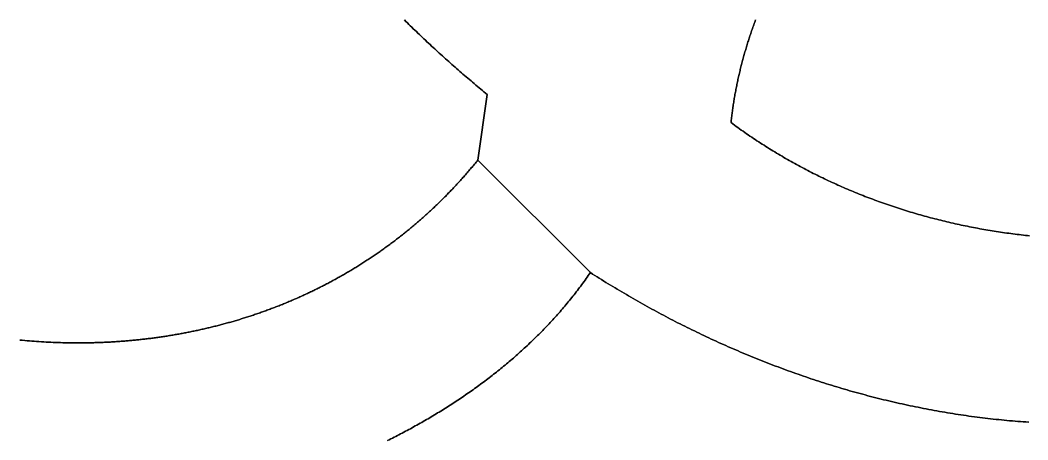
# Model space of a CAD drawing. Header units: millimetres. Extents: x 539514 to 908003, y -69769 to 203909.
# Drawn here: x 681799 to 713125, y 63454 to 76500 of the extents above; entities that cross this region are included whole.
import ezdxf

# ---------------------------------------------------------------- set-up
doc = ezdxf.new("R2010")
doc.units = ezdxf.units.MM
doc.layers.add('CLOSED_AREAS', color=7, linetype='Continuous')
doc.layers.add('REGION_HOLES', color=7, linetype='Continuous')

msp = doc.modelspace()

# ---------------------------------------------------------------- linework, layer by layer
at = {"layer": 'CLOSED_AREAS'}
for points in [[(681791.106, 66555.899), (681865.109, 66548.838), (681939.131, 66542.069), (682013.17, 66535.592), (682087.225, 66529.408), (682161.296, 66523.516), (682235.379, 66517.918), (682309.476, 66512.613), (682383.583, 66507.601), (682457.7, 66502.884), (682531.826, 66498.461), (682605.96, 66494.333), (682680.1, 66490.5), (682754.244, 66486.962), (682828.393, 66483.72), (682902.544, 66480.774), (682976.697, 66478.124), (683050.85, 66475.771), (683125.001, 66473.714), (683199.151, 66471.955), (683273.297, 66470.494), (683347.438, 66469.331), (683421.573, 66468.465), (683495.701, 66467.899), (683569.821, 66467.631), (683643.93, 66467.663), (683718.03, 66467.994), (683755.075, 66468.272), (683792.116, 66468.625), (683829.155, 66469.053), (683866.19, 66469.556), (683903.222, 66470.134), (683940.249, 66470.787), (683977.273, 66471.516), (684014.292, 66472.319), (684051.308, 66473.199), (684088.319, 66474.153), (684125.325, 66475.183), (684162.327, 66476.288), (684199.324, 66477.468), (684236.316, 66478.725), (684273.302, 66480.056), (684310.284, 66481.463), (684347.259, 66482.946), (684384.23, 66484.505), (684421.194, 66486.139), (684458.153, 66487.848), (684495.105, 66489.634), (684532.051, 66491.495), (684568.991, 66493.433), (684605.924, 66495.446), (684642.851, 66497.535), (684679.771, 66499.7), (684716.683, 66501.941), (684753.589, 66504.258), (684790.487, 66506.651), (684827.378, 66509.12), (684864.261, 66511.666), (684901.137, 66514.288), (684938.004, 66516.985), (684974.864, 66519.76), (685011.715, 66522.61), (685048.558, 66525.537), (685085.392, 66528.54), (685122.217, 66531.62), (685159.034, 66534.776), (685195.842, 66538.009), (685232.641, 66541.318), (685269.43, 66544.704), (685306.21, 66548.167), (685342.98, 66551.706), (685379.74, 66555.322), (685416.491, 66559.015), (685453.232, 66562.784), (685489.962, 66566.631), (685526.682, 66570.554), (685563.391, 66574.554), (685600.09, 66578.631), (685636.778, 66582.785), (685673.455, 66587.017), (685710.121, 66591.325), (685746.775, 66595.71), (685783.418, 66600.173), (685820.05, 66604.713), (685856.669, 66609.33), (685893.277, 66614.024), (685929.873, 66618.796), (685966.456, 66623.645), (686003.028, 66628.571), (686039.586, 66633.575), (686076.132, 66638.657), (686112.665, 66643.816), (686149.186, 66649.052), (686185.693, 66654.366), (686222.187, 66659.758), (686258.667, 66665.227), (686295.134, 66670.774), (686331.587, 66676.399), (686368.026, 66682.102), (686404.451, 66687.883), (686440.862, 66693.741), (686477.259, 66699.678), (686513.641, 66705.692), (686550.008, 66711.784), (686586.361, 66717.955), (686622.698, 66724.203), (686659.021, 66730.53), (686695.328, 66736.935), (686731.62, 66743.418), (686767.896, 66749.979), (686804.157, 66756.619), (686840.402, 66763.337), (686876.63, 66770.133), (686912.843, 66777.008), (686949.039, 66783.961), (686985.218, 66790.992), (687021.381, 66798.103), (687057.528, 66805.291), (687093.657, 66812.559), (687129.769, 66819.905), (687165.864, 66827.329), (687201.941, 66834.833), (687238.001, 66842.415), (687274.043, 66850.076), (687310.067, 66857.816), (687346.074, 66865.635), (687382.062, 66873.532), (687418.032, 66881.509), (687453.983, 66889.565), (687489.916, 66897.699), (687525.829, 66905.913), (687561.724, 66914.206), (687597.6, 66922.578), (687633.457, 66931.03), (687669.294, 66939.56), (687705.111, 66948.17), (687740.909, 66956.859), (687776.687, 66965.628), (687812.445, 66974.476), (687848.183, 66983.403), (687883.901, 66992.41), (687919.598, 67001.497), (687955.274, 67010.663), (687990.93, 67019.909), (688026.565, 67029.234), (688062.179, 67038.639), (688097.771, 67048.124), (688133.342, 67057.688), (688168.891, 67067.333), (688204.419, 67077.057), (688239.925, 67086.861), (688275.409, 67096.745), (688310.871, 67106.709), (688346.31, 67116.753), (688381.727, 67126.877), (688417.122, 67137.081), (688452.493, 67147.365), (688487.842, 67157.73), (688523.168, 67168.175), (688558.47, 67178.7), (688593.749, 67189.305), (688629.005, 67199.99), (688664.237, 67210.756), (688699.445, 67221.603), (688734.629, 67232.53), (688769.788, 67243.537), (688804.924, 67254.625), (688840.035, 67265.793), (688875.121, 67277.042), (688910.183, 67288.372), (688945.22, 67299.782), (688980.232, 67311.274), (689015.218, 67322.845), (689050.179, 67334.498), (689085.115, 67346.232), (689120.025, 67358.046), (689154.909, 67369.942), (689189.767, 67381.918), (689224.599, 67393.976), (689259.405, 67406.114), (689294.184, 67418.334), (689328.937, 67430.634), (689363.663, 67443.016), (689398.362, 67455.479), (689433.034, 67468.024), (689467.679, 67480.649), (689502.296, 67493.356), (689536.886, 67506.145), (689571.448, 67519.015), (689605.983, 67531.966), (689640.489, 67544.999), (689674.968, 67558.113), (689709.418, 67571.309), (689743.839, 67584.586), (689778.232, 67597.946), (689812.597, 67611.386), (689846.932, 67624.909), (689881.238, 67638.513), (689915.516, 67652.2), (689949.763, 67665.968), (689983.982, 67679.818), (690018.17, 67693.75), (690052.329, 67707.763), (690086.458, 67721.859), (690120.557, 67736.037), (690154.625, 67750.297), (690188.663, 67764.64), (690222.671, 67779.064), (690256.648, 67793.571), (690290.594, 67808.16), (690324.508, 67822.831), (690358.392, 67837.584), (690392.245, 67852.42), (690426.065, 67867.338), (690459.855, 67882.339), (690493.612, 67897.422), (690527.337, 67912.588), (690561.031, 67927.837), (690594.692, 67943.168), (690628.321, 67958.581), (690661.917, 67974.078), (690695.48, 67989.657), (690729.011, 68005.319), (690762.508, 68021.064), (690795.972, 68036.891), (690829.403, 68052.802), (690862.801, 68068.795), (690896.165, 68084.872), (690929.495, 68101.031), (690962.791, 68117.273), (690996.053, 68133.599), (691029.281, 68150.008), (691062.474, 68166.5), (691095.633, 68183.075), (691128.758, 68199.733), (691161.847, 68216.475), (691194.901, 68233.3), (691227.92, 68250.209), (691260.904, 68267.201), (691293.852, 68284.276), (691326.765, 68301.435), (691359.642, 68318.677), (691392.483, 68336.003), (691425.288, 68353.413), (691458.057, 68370.906), (691490.789, 68388.483), (691523.485, 68406.144), (691556.144, 68423.888), (691588.766, 68441.716), (691621.351, 68459.629), (691653.899, 68477.625), (691686.41, 68495.705), (691718.883, 68513.869), (691751.319, 68532.117), (691783.717, 68550.449), (691816.077, 68568.865), (691848.398, 68587.366), (691880.682, 68605.95), (691912.927, 68624.619), (691945.134, 68643.372), (691977.302, 68662.209), (692009.431, 68681.131), (692041.522, 68700.137), (692073.573, 68719.228), (692105.585, 68738.403), (692137.557, 68757.662), (692169.49, 68777.006), (692201.383, 68796.435), (692233.236, 68815.948), (692265.049, 68835.546), (692296.822, 68855.229), (692328.554, 68874.996), (692360.246, 68894.848), (692391.897, 68914.785), (692423.507, 68934.807), (692455.077, 68954.914), (692486.605, 68975.105), (692518.092, 68995.382), (692549.538, 69015.744), (692580.942, 69036.191), (692612.304, 69056.723), (692643.624, 69077.34), (692674.902, 69098.042), (692706.138, 69118.829), (692737.332, 69139.702), (692768.483, 69160.66), (692799.592, 69181.703), (692830.658, 69202.832), (692861.68, 69224.046), (692892.66, 69245.346), (692923.596, 69266.731), (692954.489, 69288.202), (692985.338, 69309.758), (693016.144, 69331.4), (693046.906, 69353.128), (693077.623, 69374.941), (693108.297, 69396.84), (693138.926, 69418.825), (693169.51, 69440.896), (693200.05, 69463.053), (693230.545, 69485.295), (693260.995, 69507.624), (693291.401, 69530.038), (693321.76, 69552.538), (693352.075, 69575.125), (693382.343, 69597.798), (693412.567, 69620.556), (693442.744, 69643.401), (693472.875, 69666.333), (693502.96, 69689.35), (693532.998, 69712.454), (693562.991, 69735.644), (693592.936, 69758.921), (693622.835, 69782.284), (693652.686, 69805.733), (693682.491, 69829.269), (693712.248, 69852.891), (693741.958, 69876.601), (693771.621, 69900.396), (693801.235, 69924.279), (693830.802, 69948.248), (693860.321, 69972.304), (693889.792, 69996.446), (693919.214, 70020.676), (693948.588, 70044.992), (693977.913, 70069.396), (694007.189, 70093.886), (694036.417, 70118.463), (694065.595, 70143.127), (694094.724, 70167.879), (694123.804, 70192.717), (694152.834, 70217.643), (694181.815, 70242.655), (694210.745, 70267.755), (694239.626, 70292.943), (694268.456, 70318.217), (694297.236, 70343.579), (694325.966, 70369.029), (694354.645, 70394.566), (694383.273, 70420.19), (694411.85, 70445.902), (694440.376, 70471.701), (694468.851, 70497.588), (694497.275, 70523.562), (694525.647, 70549.625), (694553.967, 70575.775), (694582.236, 70602.012), (694610.452, 70628.338), (694638.617, 70654.751), (694666.729, 70681.253), (694694.788, 70707.842), (694722.795, 70734.519), (694750.749, 70761.284), (694778.651, 70788.137), (694806.499, 70815.078), (694834.294, 70842.107), (694862.035, 70869.225), (694889.723, 70896.431), (694917.358, 70923.725), (694944.938, 70951.107), (694972.465, 70978.577), (694999.937, 71006.136), (695027.355, 71033.783), (695054.719, 71061.519), (695082.028, 71089.343), (695109.282, 71117.256), (695136.481, 71145.257), (695163.626, 71173.347), (695190.715, 71201.525), (695217.749, 71229.793), (695244.727, 71258.149), (695271.649, 71286.593), (695298.516, 71315.127), (695325.327, 71343.749), (695352.081, 71372.46), (695378.78, 71401.26), (695405.421, 71430.149), (695432.007, 71459.127), (695458.535, 71488.194), (695485.007, 71517.35), (695511.421, 71546.596), (695537.779, 71575.93), (695564.079, 71605.354), (695590.321, 71634.866), (695616.506, 71664.469), (695642.633, 71694.16), (695668.702, 71723.941), (695694.713, 71753.811), (695720.665, 71783.771), (695746.56, 71813.82), (695772.395, 71843.958), (695798.172, 71874.187), (695823.89, 71904.504), (695849.549, 71934.912), (695875.149, 71965.409), (695900.689, 71995.996), (695926.17, 72026.673), (695951.591, 72057.439), (695976.953, 72088.295), (696002.254, 72119.241), (696027.495, 72150.277), (696318.98, 74190.668), (696268.178, 74232.271), (696217.451, 74273.957), (696166.799, 74315.724), (696116.223, 74357.573), (696065.724, 74399.505), (696015.303, 74441.518), (695964.959, 74483.613), (695914.693, 74525.79), (695864.506, 74568.049), (695814.398, 74610.389), (695764.371, 74652.81), (695714.423, 74695.313), (695664.557, 74737.898), (695614.773, 74780.564), (695565.07, 74823.311), (695515.45, 74866.139), (695465.914, 74909.048), (695416.461, 74952.038), (695367.093, 74995.109), (695317.809, 75038.261), (695268.611, 75081.493), (695219.499, 75124.806), (695170.473, 75168.2), (695121.535, 75211.674), (695072.684, 75255.229), (695023.921, 75298.864), (694975.247, 75342.579), (694926.663, 75386.374), (694878.168, 75430.25), (694829.763, 75474.205), (694781.45, 75518.241), (694733.228, 75562.356), (694685.098, 75606.551), (694637.061, 75650.826), (694589.117, 75695.18), (694541.266, 75739.614), (694493.51, 75784.128), (694445.848, 75828.721), (694398.282, 75873.393), (694350.812, 75918.144), (694303.438, 75962.975), (694256.162, 76007.884), (694208.982, 76052.873), (694161.901, 76097.94), (694114.919, 76143.087), (694068.036, 76188.312), (694021.252, 76233.616), (693974.569, 76278.998), (693927.987, 76324.459), (693881.506, 76369.999), (693835.127, 76415.616), (693788.85, 76461.312), (693742.677, 76507.087)], [(693742.677, 76507.087), (693788.85, 76461.312), (693835.127, 76415.616), (693881.506, 76369.999), (693927.987, 76324.459), (693974.569, 76278.998), (694021.252, 76233.616), (694068.036, 76188.312), (694114.919, 76143.087), (694161.901, 76097.94), (694208.982, 76052.873), (694256.162, 76007.884), (694303.438, 75962.975), (694350.812, 75918.144), (694398.282, 75873.393), (694445.848, 75828.721), (694493.51, 75784.128), (694541.266, 75739.614), (694589.117, 75695.18), (694637.061, 75650.826), (694685.098, 75606.551), (694733.228, 75562.356), (694781.45, 75518.241), (694829.763, 75474.205), (694878.168, 75430.25), (694926.663, 75386.374), (694975.247, 75342.579), (695023.921, 75298.864), (695072.684, 75255.229), (695121.535, 75211.674), (695170.473, 75168.2), (695219.499, 75124.806), (695268.611, 75081.493), (695317.809, 75038.261), (695367.093, 74995.109), (695416.461, 74952.038), (695465.914, 74909.048), (695515.45, 74866.139), (695565.07, 74823.311), (695614.773, 74780.564), (695664.557, 74737.898), (695714.423, 74695.313), (695764.371, 74652.81), (695814.398, 74610.389), (695864.506, 74568.049), (695914.693, 74525.79), (695964.959, 74483.613), (696015.303, 74441.518), (696065.724, 74399.505), (696116.223, 74357.573), (696166.799, 74315.724), (696217.451, 74273.957), (696268.178, 74232.271), (696318.98, 74190.668), (696027.495, 72150.277), (699525.309, 68652.464), (699594.222, 68608.44), (699663.275, 68564.573), (699732.469, 68520.865), (699801.801, 68477.316), (699871.273, 68433.927), (699940.882, 68390.699), (700010.63, 68347.632), (700080.514, 68304.727), (700150.535, 68261.985), (700220.692, 68219.407), (700290.984, 68176.993), (700361.411, 68134.745), (700431.973, 68092.662), (700502.668, 68050.746), (700573.496, 68008.997), (700644.457, 67967.416), (700715.551, 67926.004), (700786.775, 67884.762), (700858.131, 67843.69), (700929.617, 67802.788), (701001.233, 67762.059), (701072.979, 67721.502), (701144.853, 67681.119), (701216.855, 67640.909), (701288.985, 67600.874), (701361.243, 67561.015), (701433.626, 67521.332), (701506.136, 67481.825), (701578.771, 67442.497), (701651.531, 67403.346), (701724.416, 67364.375), (701797.424, 67325.584), (701870.556, 67286.974), (701943.81, 67248.545), (702017.187, 67210.298), (702090.685, 67172.233), (702164.304, 67134.353), (702238.043, 67096.656), (702311.902, 67059.145), (702385.881, 67021.82), (702459.979, 66984.681), (702534.195, 66947.729), (702608.528, 66910.966), (702682.979, 66874.391), (702757.547, 66838.005), (702832.23, 66801.81), (702907.029, 66765.806), (702981.943, 66729.994), (703056.971, 66694.374), (703132.113, 66658.947), (703207.369, 66623.714), (703282.737, 66588.676), (703358.217, 66553.833), (703433.809, 66519.186), (703509.512, 66484.737), (703585.326, 66450.484), (703661.249, 66416.431), (703737.282, 66382.576), (703813.424, 66348.921), (703889.674, 66315.467), (703966.032, 66282.214), (704042.497, 66249.163), (704119.069, 66216.314), (704195.747, 66183.67), (704272.53, 66151.229), (704349.419, 66118.994), (704426.412, 66086.964), (704503.508, 66055.141), (704580.708, 66023.525), (704658.011, 65992.117), (704735.416, 65960.918), (704812.923, 65929.928), (704890.531, 65899.148), (704968.239, 65868.579), (705046.047, 65838.222), (705123.955, 65808.077), (705201.962, 65778.146), (705280.067, 65748.428), (705358.27, 65718.925), (705436.57, 65689.637), (705514.967, 65660.565), (705593.46, 65631.71), (705672.048, 65603.073), (705750.732, 65574.654), (705829.51, 65546.454), (705908.382, 65518.474), (705987.347, 65490.714), (706066.405, 65463.175), (706145.556, 65435.859), (706224.798, 65408.765), (706304.131, 65381.895), (706383.555, 65355.249), (706463.069, 65328.827), (706542.673, 65302.632), (706622.365, 65276.663), (706702.146, 65250.921), (706782.014, 65225.407), (706861.97, 65200.122), (706942.013, 65175.065), (707022.142, 65150.24), (707102.356, 65125.645), (707182.656, 65101.281), (707263.04, 65077.15), (707343.508, 65053.252), (707424.059, 65029.588), (707504.693, 65006.158), (707585.41, 64982.963), (707666.208, 64960.005), (707747.088, 64937.283), (707828.048, 64914.799), (707909.088, 64892.553), (707990.208, 64870.546), (708071.407, 64848.779), (708152.684, 64827.252), (708234.039, 64805.967), (708315.471, 64784.923), (708396.98, 64764.122), (708478.566, 64743.565), (708560.227, 64723.251), (708641.963, 64703.183), (708723.774, 64683.36), (708805.658, 64663.783), (708887.617, 64644.454), (708969.648, 64625.372), (709051.751, 64606.539), (709133.926, 64587.955), (709216.173, 64569.621), (709298.49, 64551.538), (709380.877, 64533.707), (709463.334, 64516.128), (709545.86, 64498.802), (709628.454, 64481.73), (709711.116, 64464.912), (709793.846, 64448.349), (709876.642, 64432.042), (709959.505, 64415.992), (710042.433, 64400.2), (710125.427, 64384.665), (710208.485, 64369.39), (710291.607, 64354.374), (710374.793, 64339.619), (710458.042, 64325.125), (710541.353, 64310.892), (710624.725, 64296.922), (710708.16, 64283.216), (710791.654, 64269.774), (710875.209, 64256.596), (710958.824, 64243.684), (711042.498, 64231.038), (711126.23, 64218.66), (711210.02, 64206.549), (711293.868, 64194.706), (711377.772, 64183.133), (711461.733, 64171.83), (711545.749, 64160.798), (711629.821, 64150.037), (711713.947, 64139.548), (711798.128, 64129.333), (711882.361, 64119.391), (711966.648, 64109.723), (712050.988, 64100.33), (712135.379, 64091.214), (712219.821, 64082.374), (712304.315, 64073.811), (712388.858, 64065.527), (712473.451, 64057.521), (712558.094, 64049.795), (712642.784, 64042.35), (712727.523, 64035.185), (712812.309, 64028.303), (712897.143, 64021.702), (712982.022, 64015.385), (713066.947, 64009.353), (713151.918, 64003.604)], [(704662.474, 76509.253), (704648.337, 76471.307), (704634.313, 76433.33), (704620.4, 76395.325), (704606.599, 76357.29), (704592.911, 76319.226), (704579.335, 76281.134), (704565.873, 76243.013), (704552.524, 76204.863), (704539.288, 76166.686), (704526.167, 76128.48), (704513.159, 76090.247), (704500.266, 76051.986), (704487.488, 76013.698), (704474.824, 75975.382), (704462.276, 75937.039), (704449.843, 75898.67), (704437.525, 75860.273), (704425.324, 75821.85), (704413.238, 75783.401), (704401.27, 75744.926), (704389.418, 75706.425), (704377.682, 75667.898), (704366.065, 75629.345), (704354.564, 75590.767), (704343.182, 75552.164), (704331.917, 75513.536), (704320.771, 75474.883), (704309.743, 75436.206), (704298.834, 75397.504), (704288.045, 75358.777), (704277.374, 75320.027), (704266.823, 75281.253), (704256.392, 75242.455), (704246.082, 75203.633), (704235.891, 75164.788), (704225.821, 75125.921), (704215.873, 75087.03), (704206.045, 75048.116), (704196.339, 75009.18), (704186.754, 74970.221), (704177.292, 74931.24), (704167.951, 74892.238), (704158.733, 74853.213), (704149.638, 74814.167), (704140.666, 74775.099), (704131.817, 74736.01), (704123.092, 74696.9), (704114.491, 74657.769), (704106.013, 74618.617), (704097.66, 74579.445), (704089.432, 74540.252), (704081.328, 74501.039), (704073.35, 74461.807), (704065.496, 74422.554), (704057.769, 74383.282), (704050.167, 74343.991), (704042.692, 74304.68), (704035.343, 74265.35), (704028.121, 74226.002), (704021.025, 74186.634), (704014.057, 74147.249), (704007.216, 74107.845), (704000.503, 74068.423), (703993.918, 74028.983), (703987.462, 73989.525), (703981.133, 73950.05), (703974.934, 73910.557), (703968.864, 73871.048), (703962.923, 73831.521), (703957.111, 73791.978), (703951.429, 73752.418), (703945.878, 73712.841), (703940.457, 73673.248), (703935.166, 73633.64), (703930.006, 73594.015), (703924.978, 73554.375), (703920.081, 73514.719), (703915.315, 73475.048), (703910.681, 73435.362), (703906.18, 73395.661), (703901.811, 73355.945), (703897.575, 73316.215), (703950.48, 73277.036), (704003.515, 73238.076), (704056.68, 73199.333), (704109.975, 73160.808), (704163.399, 73122.501), (704216.95, 73084.411), (704270.629, 73046.539), (704324.434, 73008.884), (704378.365, 72971.446), (704432.422, 72934.226), (704486.603, 72897.223), (704540.908, 72860.437), (704595.337, 72823.868), (704649.887, 72787.515), (704704.56, 72751.38), (704759.354, 72715.461), (704814.269, 72679.759), (704869.303, 72644.273), (704924.457, 72609.004), (704979.729, 72573.951), (705035.119, 72539.114), (705090.626, 72504.493), (705146.25, 72470.088), (705201.99, 72435.9), (705257.844, 72401.927), (705313.813, 72368.17), (705369.896, 72334.628), (705426.092, 72301.302), (705482.401, 72268.192), (705538.821, 72235.297), (705595.352, 72202.617), (705651.994, 72170.153), (705708.745, 72137.903), (705765.606, 72105.869), (705822.575, 72074.049), (705879.651, 72042.445), (705936.835, 72011.055), (705994.125, 71979.88), (706051.52, 71948.919), (706109.021, 71918.173), (706166.626, 71887.641), (706224.334, 71857.324), (706282.146, 71827.221), (706340.06, 71797.331), (706398.075, 71767.656), (706456.191, 71738.195), (706514.408, 71708.948), (706572.724, 71679.914), (706631.14, 71651.094), (706689.653, 71622.488), (706748.264, 71594.095), (706806.972, 71565.915), (706865.776, 71537.949), (706924.675, 71510.196), (706983.67, 71482.656), (707042.758, 71455.329), (707101.94, 71428.214), (707161.215, 71401.313), (707220.583, 71374.625), (707280.041, 71348.149), (707339.59, 71321.885), (707399.23, 71295.834), (707458.959, 71269.996), (707518.777, 71244.37), (707578.682, 71218.955), (707638.676, 71193.753), (707698.756, 71168.763), (707758.922, 71143.985), (707819.173, 71119.419), (707879.509, 71095.064), (707939.93, 71070.921), (708000.433, 71046.99), (708061.019, 71023.27), (708121.688, 70999.761), (708182.437, 70976.464), (708243.267, 70953.378), (708304.178, 70930.503), (708365.167, 70907.839), (708426.235, 70885.385), (708487.382, 70863.143), (708548.605, 70841.111), (708609.905, 70819.29), (708671.281, 70797.68), (708732.732, 70776.28), (708794.258, 70755.09), (708855.858, 70734.11), (708917.53, 70713.341), (708979.276, 70692.782), (709041.093, 70672.432), (709102.982, 70652.293), (709164.941, 70632.363), (709226.97, 70612.643), (709289.068, 70593.133), (709351.234, 70573.832), (709413.468, 70554.741), (709475.77, 70535.859), (709538.138, 70517.186), (709600.572, 70498.722), (709663.07, 70480.468), (709725.634, 70462.422), (709788.261, 70444.586), (709850.951, 70426.958), (709913.703, 70409.538), (709976.517, 70392.328), (710039.393, 70375.326), (710102.328, 70358.532), (710165.324, 70341.946), (710228.378, 70325.569), (710291.491, 70309.4), (710354.661, 70293.439), (710417.889, 70277.686), (710481.172, 70262.141), (710544.512, 70246.804), (710607.906, 70231.674), (710671.355, 70216.752), (710734.857, 70202.037), (710798.412, 70187.53), (710862.02, 70173.23), (710925.679, 70159.138), (710989.389, 70145.252), (711053.149, 70131.574), (711116.959, 70118.102), (711180.817, 70104.837), (711244.724, 70091.78), (711308.679, 70078.928), (711372.68, 70066.284), (711436.727, 70053.846), (711500.82, 70041.614), (711564.958, 70029.588), (711629.14, 70017.769), (711693.365, 70006.156), (711757.633, 69994.749), (711821.944, 69983.548), (711886.295, 69972.553), (711950.688, 69961.763), (712015.12, 69951.179), (712079.592, 69940.801), (712144.103, 69930.628), (712208.652, 69920.661), (712273.238, 69910.899), (712337.861, 69901.342), (712402.52, 69891.99), (712467.215, 69882.843), (712531.944, 69873.901), (712596.707, 69865.164), (712661.503, 69856.632), (712726.332, 69848.304), (712791.193, 69840.181), (712856.085, 69832.263), (712921.008, 69824.549), (712985.961, 69817.039), (713050.943, 69809.733), (713115.954, 69802.631), (713180.993, 69795.734)], [(693216.43, 63429.935), (693267.921, 63455.605), (693319.343, 63481.41), (693370.695, 63507.349), (693421.978, 63533.422), (693473.189, 63559.63), (693524.328, 63585.973), (693575.394, 63612.451), (693626.386, 63639.064), (693677.303, 63665.812), (693728.145, 63692.696), (693778.91, 63719.715), (693829.598, 63746.871), (693880.208, 63774.163), (693930.738, 63801.591), (693981.189, 63829.156), (694031.558, 63856.858), (694081.846, 63884.697), (694132.051, 63912.672), (694182.172, 63940.786), (694232.208, 63969.037), (694282.16, 63997.426), (694332.025, 64025.953), (694381.803, 64054.618), (694431.493, 64083.422), (694481.094, 64112.364), (694530.605, 64141.445), (694580.025, 64170.666), (694629.354, 64200.025), (694678.59, 64229.524), (694727.733, 64259.163), (694776.781, 64288.942), (694825.735, 64318.86), (694874.592, 64348.919), (694923.353, 64379.119), (694972.015, 64409.459), (695020.579, 64439.94), (695069.043, 64470.562), (695117.407, 64501.326), (695165.67, 64532.231), (695213.83, 64563.278), (695261.887, 64594.466), (695309.84, 64625.797), (695357.688, 64657.271), (695405.43, 64688.886), (695453.066, 64720.645), (695500.594, 64752.546), (695548.013, 64784.591), (695595.323, 64816.779), (695642.523, 64849.11), (695689.612, 64881.586), (695736.588, 64914.205), (695783.452, 64946.969), (695830.202, 64979.876), (695876.837, 65012.929), (695923.357, 65046.126), (695969.76, 65079.468), (696016.046, 65112.956), (696062.214, 65146.589), (696108.262, 65180.367), (696154.191, 65214.291), (696199.998, 65248.362), (696245.684, 65282.578), (696291.247, 65316.941), (696336.686, 65351.451), (696382.001, 65386.107), (696427.191, 65420.911), (696472.254, 65455.861), (696517.191, 65490.959), (696561.999, 65526.205), (696606.678, 65561.599), (696651.228, 65597.141), (696695.647, 65632.831), (696739.934, 65668.669), (696784.089, 65704.656), (696828.111, 65740.792), (696871.998, 65777.077), (696915.75, 65813.512), (696959.366, 65850.096), (697002.846, 65886.829), (697046.187, 65923.713), (697089.39, 65960.746), (697132.453, 65997.93), (697175.376, 66035.265), (697218.158, 66072.75), (697260.797, 66110.386), (697303.293, 66148.173), (697345.646, 66186.111), (697387.853, 66224.201), (697429.914, 66262.443), (697471.829, 66300.837), (697513.597, 66339.383), (697555.216, 66378.081), (697596.685, 66416.932), (697638.004, 66455.935), (697679.173, 66495.092), (697720.189, 66534.402), (697761.052, 66573.865), (697801.762, 66613.481), (697842.317, 66653.252), (697882.716, 66693.176), (697922.959, 66733.255), (697963.045, 66773.488), (698002.973, 66813.875), (698042.741, 66854.418), (698082.349, 66895.115), (698121.797, 66935.968), (698161.083, 66976.976), (698200.206, 67018.139), (698239.165, 67059.459), (698277.961, 67100.934), (698316.591, 67142.566), (698355.054, 67184.354), (698393.351, 67226.299), (698431.479, 67268.401), (698469.439, 67310.66), (698507.229, 67353.075), (698544.849, 67395.649), (698582.297, 67438.38), (698619.572, 67481.269), (698656.674, 67524.316), (698693.602, 67567.521), (698730.355, 67610.885), (698766.932, 67654.408), (698803.332, 67698.089), (698839.554, 67741.93), (698875.598, 67785.929), (698911.462, 67830.089), (698947.146, 67874.408), (698982.649, 67918.887), (699017.969, 67963.526), (699053.106, 68008.325), (699088.059, 68053.285), (699122.828, 68098.406), (699157.411, 68143.687), (699191.807, 68189.13), (699226.015, 68234.734), (699260.036, 68280.499), (699293.867, 68326.427), (699327.507, 68372.516), (699360.957, 68418.767), (699394.215, 68465.181), (699427.28, 68511.758), (699460.151, 68558.497), (699492.827, 68605.399), (699525.309, 68652.464), (696027.495, 72150.277), (696002.254, 72119.241), (695976.953, 72088.295), (695951.591, 72057.439), (695926.17, 72026.673), (695900.689, 71995.996), (695875.149, 71965.409), (695849.549, 71934.912), (695823.89, 71904.504), (695798.172, 71874.187), (695772.395, 71843.958), (695746.56, 71813.82), (695720.665, 71783.771), (695694.713, 71753.811), (695668.702, 71723.941), (695642.633, 71694.16), (695616.506, 71664.469), (695590.321, 71634.866), (695564.079, 71605.354), (695537.779, 71575.93), (695511.421, 71546.596), (695485.007, 71517.35), (695458.535, 71488.194), (695432.007, 71459.127), (695405.421, 71430.149), (695378.78, 71401.26), (695352.081, 71372.46), (695325.327, 71343.749), (695298.516, 71315.127), (695271.649, 71286.593), (695244.727, 71258.149), (695217.749, 71229.793), (695190.715, 71201.525), (695163.626, 71173.347), (695136.481, 71145.257), (695109.282, 71117.256), (695082.028, 71089.343), (695054.719, 71061.519), (695027.355, 71033.783), (694999.937, 71006.136), (694972.465, 70978.577), (694944.938, 70951.107), (694917.358, 70923.725), (694889.723, 70896.431), (694862.035, 70869.225), (694834.294, 70842.107), (694806.499, 70815.078), (694778.651, 70788.137), (694750.749, 70761.284), (694722.795, 70734.519), (694694.788, 70707.842), (694666.729, 70681.253), (694638.617, 70654.751), (694610.452, 70628.338), (694582.236, 70602.012), (694553.967, 70575.775), (694525.647, 70549.625), (694497.275, 70523.562), (694468.851, 70497.588), (694440.376, 70471.701), (694411.85, 70445.902), (694383.273, 70420.19), (694354.645, 70394.566), (694325.966, 70369.029), (694297.236, 70343.579), (694268.456, 70318.217), (694239.626, 70292.943), (694210.745, 70267.755), (694181.815, 70242.655), (694152.834, 70217.643), (694123.804, 70192.717), (694094.724, 70167.879), (694065.595, 70143.127), (694036.417, 70118.463), (694007.189, 70093.886), (693977.913, 70069.396), (693948.588, 70044.992), (693919.214, 70020.676), (693889.792, 69996.446), (693860.321, 69972.304), (693830.802, 69948.248), (693801.235, 69924.279), (693771.621, 69900.396), (693741.958, 69876.601), (693712.248, 69852.891), (693682.491, 69829.269), (693652.686, 69805.733), (693622.835, 69782.284), (693592.936, 69758.921), (693562.991, 69735.644), (693532.998, 69712.454), (693502.96, 69689.35), (693472.875, 69666.333), (693442.744, 69643.401), (693412.567, 69620.556), (693382.343, 69597.798), (693352.075, 69575.125), (693321.76, 69552.538), (693291.401, 69530.038), (693260.995, 69507.624), (693230.545, 69485.295), (693200.05, 69463.053), (693169.51, 69440.896), (693138.926, 69418.825), (693108.297, 69396.84), (693077.623, 69374.941), (693046.906, 69353.128), (693016.144, 69331.4), (692985.338, 69309.758), (692954.489, 69288.202), (692923.596, 69266.731), (692892.66, 69245.346), (692861.68, 69224.046), (692830.658, 69202.832), (692799.592, 69181.703), (692768.483, 69160.66), (692737.332, 69139.702), (692706.138, 69118.829), (692674.902, 69098.042), (692643.624, 69077.34), (692612.304, 69056.723), (692580.942, 69036.191), (692549.538, 69015.744), (692518.092, 68995.382), (692486.605, 68975.105), (692455.077, 68954.914), (692423.507, 68934.807), (692391.897, 68914.785), (692360.246, 68894.848), (692328.554, 68874.996), (692296.822, 68855.229), (692265.049, 68835.546), (692233.236, 68815.948), (692201.383, 68796.435), (692169.49, 68777.006), (692137.557, 68757.662), (692105.585, 68738.403), (692073.573, 68719.228), (692041.522, 68700.137), (692009.431, 68681.131), (691977.302, 68662.209), (691945.134, 68643.372), (691912.927, 68624.619), (691880.682, 68605.95), (691848.398, 68587.366), (691816.077, 68568.865), (691783.717, 68550.449), (691751.319, 68532.117), (691718.883, 68513.869), (691686.41, 68495.705), (691653.899, 68477.625), (691621.351, 68459.629), (691588.766, 68441.716), (691556.144, 68423.888), (691523.485, 68406.144), (691490.789, 68388.483), (691458.057, 68370.906), (691425.288, 68353.413), (691392.483, 68336.003), (691359.642, 68318.677), (691326.765, 68301.435), (691293.852, 68284.276), (691260.904, 68267.201), (691227.92, 68250.209), (691194.901, 68233.3), (691161.847, 68216.475), (691128.758, 68199.733), (691095.633, 68183.075), (691062.474, 68166.5), (691029.281, 68150.008), (690996.053, 68133.599), (690962.791, 68117.273), (690929.495, 68101.031), (690896.165, 68084.872), (690862.801, 68068.795), (690829.403, 68052.802), (690795.972, 68036.891), (690762.508, 68021.064), (690729.011, 68005.319), (690695.48, 67989.657), (690661.917, 67974.078), (690628.321, 67958.581), (690594.692, 67943.168), (690561.031, 67927.837), (690527.337, 67912.588), (690493.612, 67897.422), (690459.855, 67882.339), (690426.065, 67867.338), (690392.245, 67852.42), (690358.392, 67837.584), (690324.508, 67822.831), (690290.594, 67808.16), (690256.648, 67793.571), (690222.671, 67779.064), (690188.663, 67764.64), (690154.625, 67750.297), (690120.557, 67736.037), (690086.458, 67721.859), (690052.329, 67707.763), (690018.17, 67693.75), (689983.982, 67679.818), (689949.763, 67665.968), (689915.516, 67652.2), (689881.238, 67638.513), (689846.932, 67624.909), (689812.597, 67611.386), (689778.232, 67597.946), (689743.839, 67584.586), (689709.418, 67571.309), (689674.968, 67558.113), (689640.489, 67544.999), (689605.983, 67531.966), (689571.448, 67519.015), (689536.886, 67506.145), (689502.296, 67493.356), (689467.679, 67480.649), (689433.034, 67468.024), (689398.362, 67455.479), (689363.663, 67443.016), (689328.937, 67430.634), (689294.184, 67418.334), (689259.405, 67406.114), (689224.599, 67393.976), (689189.767, 67381.918), (689154.909, 67369.942), (689120.025, 67358.046), (689085.115, 67346.232), (689050.179, 67334.498), (689015.218, 67322.845), (688980.232, 67311.274), (688945.22, 67299.782), (688910.183, 67288.372), (688875.121, 67277.042), (688840.035, 67265.793), (688804.924, 67254.625), (688769.788, 67243.537), (688734.629, 67232.53), (688699.445, 67221.603), (688664.237, 67210.756), (688629.005, 67199.99), (688593.749, 67189.305), (688558.47, 67178.7), (688523.168, 67168.175), (688487.842, 67157.73), (688452.493, 67147.365), (688417.122, 67137.081), (688381.727, 67126.877), (688346.31, 67116.753), (688310.871, 67106.709), (688275.409, 67096.745), (688239.925, 67086.861), (688204.419, 67077.057), (688168.891, 67067.333), (688133.342, 67057.688), (688097.771, 67048.124), (688062.179, 67038.639), (688026.565, 67029.234), (687990.93, 67019.909), (687955.274, 67010.663), (687919.598, 67001.497), (687883.901, 66992.41), (687848.183, 66983.403), (687812.445, 66974.476), (687776.687, 66965.628), (687740.909, 66956.859), (687705.111, 66948.17), (687669.294, 66939.56), (687633.457, 66931.03), (687597.6, 66922.578), (687561.724, 66914.206), (687525.829, 66905.913), (687489.916, 66897.699), (687453.983, 66889.565), (687418.032, 66881.509), (687382.062, 66873.532), (687346.074, 66865.635), (687310.067, 66857.816), (687274.043, 66850.076), (687238.001, 66842.415), (687201.941, 66834.833), (687165.864, 66827.329), (687129.769, 66819.905), (687093.657, 66812.559), (687057.528, 66805.291), (687021.381, 66798.103), (686985.218, 66790.992), (686949.039, 66783.961), (686912.843, 66777.008), (686876.63, 66770.133), (686840.402, 66763.337), (686804.157, 66756.619), (686767.896, 66749.979), (686731.62, 66743.418), (686695.328, 66736.935), (686659.021, 66730.53), (686622.698, 66724.203), (686586.361, 66717.955), (686550.008, 66711.784), (686513.641, 66705.692), (686477.259, 66699.678), (686440.862, 66693.741), (686404.451, 66687.883), (686368.026, 66682.102), (686331.587, 66676.399), (686295.134, 66670.774), (686258.667, 66665.227), (686222.187, 66659.758), (686185.693, 66654.366), (686149.186, 66649.052), (686112.665, 66643.816), (686076.132, 66638.657), (686039.586, 66633.575), (686003.028, 66628.571), (685966.456, 66623.645), (685929.873, 66618.796), (685893.277, 66614.024), (685856.669, 66609.33), (685820.05, 66604.713), (685783.418, 66600.173), (685746.775, 66595.71), (685710.121, 66591.325), (685673.455, 66587.017), (685636.778, 66582.785), (685600.09, 66578.631), (685563.391, 66574.554), (685526.682, 66570.554), (685489.962, 66566.631), (685453.232, 66562.784), (685416.491, 66559.015), (685379.74, 66555.322), (685342.98, 66551.706), (685306.21, 66548.167), (685269.43, 66544.704), (685232.641, 66541.318), (685195.842, 66538.009), (685159.034, 66534.776), (685122.217, 66531.62), (685085.392, 66528.54), (685048.558, 66525.537), (685011.715, 66522.61), (684974.864, 66519.76), (684938.004, 66516.985), (684901.137, 66514.288), (684864.261, 66511.666), (684827.378, 66509.12), (684790.487, 66506.651), (684753.589, 66504.258), (684716.683, 66501.941), (684679.771, 66499.7), (684642.851, 66497.535), (684605.924, 66495.446), (684568.991, 66493.433), (684532.051, 66491.495), (684495.105, 66489.634), (684458.153, 66487.848), (684421.194, 66486.139), (684384.23, 66484.505), (684347.259, 66482.946), (684310.284, 66481.463), (684273.302, 66480.056), (684236.316, 66478.725), (684199.324, 66477.468), (684162.327, 66476.288), (684125.325, 66475.183), (684088.319, 66474.153), (684051.308, 66473.199), (684014.292, 66472.319), (683977.273, 66471.516), (683940.249, 66470.787), (683903.222, 66470.134), (683866.19, 66469.556), (683829.155, 66469.053), (683792.116, 66468.625), (683755.075, 66468.272), (683718.03, 66467.994), (683643.93, 66467.663), (683569.821, 66467.631), (683495.701, 66467.899), (683421.573, 66468.465), (683347.438, 66469.331), (683273.297, 66470.494), (683199.151, 66471.955), (683125.001, 66473.714), (683050.85, 66475.771), (682976.697, 66478.124), (682902.544, 66480.774), (682828.393, 66483.72), (682754.244, 66486.962), (682680.1, 66490.5), (682605.96, 66494.333), (682531.826, 66498.461), (682457.7, 66502.884), (682383.583, 66507.601), (682309.476, 66512.613), (682235.379, 66517.918), (682161.296, 66523.516), (682087.225, 66529.408), (682013.17, 66535.592), (681939.131, 66542.069), (681865.109, 66548.838), (681791.106, 66555.899)], [(713151.918, 64003.604), (713066.947, 64009.353), (712982.022, 64015.385), (712897.143, 64021.702), (712812.309, 64028.303), (712727.523, 64035.185), (712642.784, 64042.35), (712558.094, 64049.795), (712473.451, 64057.521), (712388.858, 64065.527), (712304.315, 64073.811), (712219.821, 64082.374), (712135.379, 64091.214), (712050.988, 64100.33), (711966.648, 64109.723), (711882.361, 64119.391), (711798.128, 64129.333), (711713.947, 64139.548), (711629.821, 64150.037), (711545.749, 64160.798), (711461.733, 64171.83), (711377.772, 64183.133), (711293.868, 64194.706), (711210.02, 64206.549), (711126.23, 64218.66), (711042.498, 64231.038), (710958.824, 64243.684), (710875.209, 64256.596), (710791.654, 64269.774), (710708.16, 64283.216), (710624.725, 64296.922), (710541.353, 64310.892), (710458.042, 64325.125), (710374.793, 64339.619), (710291.607, 64354.374), (710208.485, 64369.39), (710125.427, 64384.665), (710042.433, 64400.2), (709959.505, 64415.992), (709876.642, 64432.042), (709793.846, 64448.349), (709711.116, 64464.912), (709628.454, 64481.73), (709545.86, 64498.802), (709463.334, 64516.128), (709380.877, 64533.707), (709298.49, 64551.538), (709216.173, 64569.621), (709133.926, 64587.955), (709051.751, 64606.539), (708969.648, 64625.372), (708887.617, 64644.454), (708805.658, 64663.783), (708723.774, 64683.36), (708641.963, 64703.183), (708560.227, 64723.251), (708478.566, 64743.565), (708396.98, 64764.122), (708315.471, 64784.923), (708234.039, 64805.967), (708152.684, 64827.252), (708071.407, 64848.779), (707990.208, 64870.546), (707909.088, 64892.553), (707828.048, 64914.799), (707747.088, 64937.283), (707666.208, 64960.005), (707585.41, 64982.963), (707504.693, 65006.158), (707424.059, 65029.588), (707343.508, 65053.252), (707263.04, 65077.15), (707182.656, 65101.281), (707102.356, 65125.645), (707022.142, 65150.24), (706942.013, 65175.065), (706861.97, 65200.122), (706782.014, 65225.407), (706702.146, 65250.921), (706622.365, 65276.663), (706542.673, 65302.632), (706463.069, 65328.827), (706383.555, 65355.249), (706304.131, 65381.895), (706224.798, 65408.765), (706145.556, 65435.859), (706066.405, 65463.175), (705987.347, 65490.714), (705908.382, 65518.474), (705829.51, 65546.454), (705750.732, 65574.654), (705672.048, 65603.073), (705593.46, 65631.71), (705514.967, 65660.565), (705436.57, 65689.637), (705358.27, 65718.925), (705280.067, 65748.428), (705201.962, 65778.146), (705123.955, 65808.077), (705046.047, 65838.222), (704968.239, 65868.579), (704890.531, 65899.148), (704812.923, 65929.928), (704735.416, 65960.918), (704658.011, 65992.117), (704580.708, 66023.525), (704503.508, 66055.141), (704426.412, 66086.964), (704349.419, 66118.994), (704272.53, 66151.229), (704195.747, 66183.67), (704119.069, 66216.314), (704042.497, 66249.163), (703966.032, 66282.214), (703889.674, 66315.467), (703813.424, 66348.921), (703737.282, 66382.576), (703661.249, 66416.431), (703585.326, 66450.484), (703509.512, 66484.737), (703433.809, 66519.186), (703358.217, 66553.833), (703282.737, 66588.676), (703207.369, 66623.714), (703132.113, 66658.947), (703056.971, 66694.374), (702981.943, 66729.994), (702907.029, 66765.806), (702832.23, 66801.81), (702757.547, 66838.005), (702682.979, 66874.391), (702608.528, 66910.966), (702534.195, 66947.729), (702459.979, 66984.681), (702385.881, 67021.82), (702311.902, 67059.145), (702238.043, 67096.656), (702164.304, 67134.353), (702090.685, 67172.233), (702017.187, 67210.298), (701943.81, 67248.545), (701870.556, 67286.974), (701797.424, 67325.584), (701724.416, 67364.375), (701651.531, 67403.346), (701578.771, 67442.497), (701506.136, 67481.825), (701433.626, 67521.332), (701361.243, 67561.015), (701288.985, 67600.874), (701216.855, 67640.909), (701144.853, 67681.119), (701072.979, 67721.502), (701001.233, 67762.059), (700929.617, 67802.788), (700858.131, 67843.69), (700786.775, 67884.762), (700715.551, 67926.004), (700644.457, 67967.416), (700573.496, 68008.997), (700502.668, 68050.746), (700431.973, 68092.662), (700361.411, 68134.745), (700290.984, 68176.993), (700220.692, 68219.407), (700150.535, 68261.985), (700080.514, 68304.727), (700010.63, 68347.632), (699940.882, 68390.699), (699871.273, 68433.927), (699801.801, 68477.316), (699732.469, 68520.865), (699663.275, 68564.573), (699594.222, 68608.44), (699525.309, 68652.464), (699492.827, 68605.399), (699460.151, 68558.497), (699427.28, 68511.758), (699394.215, 68465.181), (699360.957, 68418.767), (699327.507, 68372.516), (699293.867, 68326.427), (699260.036, 68280.499), (699226.015, 68234.734), (699191.807, 68189.13), (699157.411, 68143.687), (699122.828, 68098.406), (699088.059, 68053.285), (699053.106, 68008.325), (699017.969, 67963.526), (698982.649, 67918.887), (698947.146, 67874.408), (698911.462, 67830.089), (698875.598, 67785.929), (698839.554, 67741.93), (698803.332, 67698.089), (698766.932, 67654.408), (698730.355, 67610.885), (698693.602, 67567.521), (698656.674, 67524.316), (698619.572, 67481.269), (698582.297, 67438.38), (698544.849, 67395.649), (698507.229, 67353.075), (698469.439, 67310.66), (698431.479, 67268.401), (698393.351, 67226.299), (698355.054, 67184.354), (698316.591, 67142.566), (698277.961, 67100.934), (698239.165, 67059.459), (698200.206, 67018.139), (698161.083, 66976.976), (698121.797, 66935.968), (698082.349, 66895.115), (698042.741, 66854.418), (698002.973, 66813.875), (697963.045, 66773.488), (697922.959, 66733.255), (697882.716, 66693.176), (697842.317, 66653.252), (697801.762, 66613.481), (697761.052, 66573.865), (697720.189, 66534.402), (697679.173, 66495.092), (697638.004, 66455.935), (697596.685, 66416.932), (697555.216, 66378.081), (697513.597, 66339.383), (697471.829, 66300.837), (697429.914, 66262.443), (697387.853, 66224.201), (697345.646, 66186.111), (697303.293, 66148.173), (697260.797, 66110.386), (697218.158, 66072.75), (697175.376, 66035.265), (697132.453, 65997.93), (697089.39, 65960.746), (697046.187, 65923.713), (697002.846, 65886.829), (696959.366, 65850.096), (696915.75, 65813.512), (696871.998, 65777.077), (696828.111, 65740.792), (696784.089, 65704.656), (696739.934, 65668.669), (696695.647, 65632.831), (696651.228, 65597.141), (696606.678, 65561.599), (696561.999, 65526.205), (696517.191, 65490.959), (696472.254, 65455.861), (696427.191, 65420.911), (696382.001, 65386.107), (696336.686, 65351.451), (696291.247, 65316.941), (696245.684, 65282.578), (696199.998, 65248.362), (696154.191, 65214.291), (696108.262, 65180.367), (696062.214, 65146.589), (696016.046, 65112.956), (695969.76, 65079.468), (695923.357, 65046.126), (695876.837, 65012.929), (695830.202, 64979.876), (695783.452, 64946.969), (695736.588, 64914.205), (695689.612, 64881.586), (695642.523, 64849.11), (695595.323, 64816.779), (695548.013, 64784.591), (695500.594, 64752.546), (695453.066, 64720.645), (695405.43, 64688.886), (695357.688, 64657.271), (695309.84, 64625.797), (695261.887, 64594.466), (695213.83, 64563.278), (695165.67, 64532.231), (695117.407, 64501.326), (695069.043, 64470.562), (695020.579, 64439.94), (694972.015, 64409.459), (694923.353, 64379.119), (694874.592, 64348.919), (694825.735, 64318.86), (694776.781, 64288.942), (694727.733, 64259.163), (694678.59, 64229.524), (694629.354, 64200.025), (694580.025, 64170.666), (694530.605, 64141.445), (694481.094, 64112.364), (694431.493, 64083.422), (694381.803, 64054.618), (694332.025, 64025.953), (694282.16, 63997.426), (694232.208, 63969.037), (694182.172, 63940.786), (694132.051, 63912.672), (694081.846, 63884.697), (694031.558, 63856.858), (693981.189, 63829.156), (693930.738, 63801.591), (693880.208, 63774.163), (693829.598, 63746.871), (693778.91, 63719.715), (693728.145, 63692.696), (693677.303, 63665.812), (693626.386, 63639.064), (693575.394, 63612.451), (693524.328, 63585.973), (693473.189, 63559.63), (693421.978, 63533.422), (693370.695, 63507.349), (693319.343, 63481.41), (693267.921, 63455.605), (693216.43, 63429.935)]]:
    msp.add_lwpolyline(points, dxfattribs=at)
at = {"layer": 'REGION_HOLES'}
msp.add_lwpolyline([(713180.993, 69795.734), (713115.954, 69802.631), (713050.943, 69809.733), (712985.961, 69817.039), (712921.008, 69824.549), (712856.085, 69832.263), (712791.193, 69840.181), (712726.332, 69848.304), (712661.503, 69856.632), (712596.707, 69865.164), (712531.944, 69873.901), (712467.215, 69882.843), (712402.52, 69891.99), (712337.861, 69901.342), (712273.238, 69910.899), (712208.652, 69920.661), (712144.103, 69930.628), (712079.592, 69940.801), (712015.12, 69951.179), (711950.688, 69961.763), (711886.295, 69972.553), (711821.944, 69983.548), (711757.633, 69994.749), (711693.365, 70006.156), (711629.14, 70017.769), (711564.958, 70029.588), (711500.82, 70041.614), (711436.727, 70053.846), (711372.68, 70066.284), (711308.679, 70078.928), (711244.724, 70091.78), (711180.817, 70104.837), (711116.959, 70118.102), (711053.149, 70131.574), (710989.389, 70145.252), (710925.679, 70159.138), (710862.02, 70173.23), (710798.412, 70187.53), (710734.857, 70202.037), (710671.355, 70216.752), (710607.906, 70231.674), (710544.512, 70246.804), (710481.172, 70262.141), (710417.889, 70277.686), (710354.661, 70293.439), (710291.491, 70309.4), (710228.378, 70325.569), (710165.324, 70341.946), (710102.328, 70358.532), (710039.393, 70375.326), (709976.517, 70392.328), (709913.703, 70409.538), (709850.951, 70426.958), (709788.261, 70444.586), (709725.634, 70462.422), (709663.07, 70480.468), (709600.572, 70498.722), (709538.138, 70517.186), (709475.77, 70535.859), (709413.468, 70554.741), (709351.234, 70573.832), (709289.068, 70593.133), (709226.97, 70612.643), (709164.941, 70632.363), (709102.982, 70652.293), (709041.093, 70672.432), (708979.276, 70692.782), (708917.53, 70713.341), (708855.858, 70734.11), (708794.258, 70755.09), (708732.732, 70776.28), (708671.281, 70797.68), (708609.905, 70819.29), (708548.605, 70841.111), (708487.382, 70863.143), (708426.235, 70885.385), (708365.167, 70907.839), (708304.178, 70930.503), (708243.267, 70953.378), (708182.437, 70976.464), (708121.688, 70999.761), (708061.019, 71023.27), (708000.433, 71046.99), (707939.93, 71070.921), (707879.509, 71095.064), (707819.173, 71119.419), (707758.922, 71143.985), (707698.756, 71168.763), (707638.676, 71193.753), (707578.682, 71218.955), (707518.777, 71244.37), (707458.959, 71269.996), (707399.23, 71295.834), (707339.59, 71321.885), (707280.041, 71348.149), (707220.583, 71374.625), (707161.215, 71401.313), (707101.94, 71428.214), (707042.758, 71455.329), (706983.67, 71482.656), (706924.675, 71510.196), (706865.776, 71537.949), (706806.972, 71565.915), (706748.264, 71594.095), (706689.653, 71622.488), (706631.14, 71651.094), (706572.724, 71679.914), (706514.408, 71708.948), (706456.191, 71738.195), (706398.075, 71767.656), (706340.06, 71797.331), (706282.146, 71827.221), (706224.334, 71857.324), (706166.626, 71887.641), (706109.021, 71918.173), (706051.52, 71948.919), (705994.125, 71979.88), (705936.835, 72011.055), (705879.651, 72042.445), (705822.575, 72074.049), (705765.606, 72105.869), (705708.745, 72137.903), (705651.994, 72170.153), (705595.352, 72202.617), (705538.821, 72235.297), (705482.401, 72268.192), (705426.092, 72301.302), (705369.896, 72334.628), (705313.813, 72368.17), (705257.844, 72401.927), (705201.99, 72435.9), (705146.25, 72470.088), (705090.626, 72504.493), (705035.119, 72539.114), (704979.729, 72573.951), (704924.457, 72609.004), (704869.303, 72644.273), (704814.269, 72679.759), (704759.354, 72715.461), (704704.56, 72751.38), (704649.887, 72787.515), (704595.337, 72823.868), (704540.908, 72860.437), (704486.603, 72897.223), (704432.422, 72934.226), (704378.365, 72971.446), (704324.434, 73008.884), (704270.629, 73046.539), (704216.95, 73084.411), (704163.399, 73122.501), (704109.975, 73160.808), (704056.68, 73199.333), (704003.515, 73238.076), (703950.48, 73277.036), (703897.575, 73316.215), (703901.811, 73355.945), (703906.18, 73395.661), (703910.681, 73435.362), (703915.315, 73475.048), (703920.081, 73514.719), (703924.978, 73554.375), (703930.006, 73594.015), (703935.166, 73633.64), (703940.457, 73673.248), (703945.878, 73712.841), (703951.429, 73752.418), (703957.111, 73791.978), (703962.923, 73831.521), (703968.864, 73871.048), (703974.934, 73910.557), (703981.133, 73950.05), (703987.462, 73989.525), (703993.918, 74028.983), (704000.503, 74068.423), (704007.216, 74107.845), (704014.057, 74147.249), (704021.025, 74186.634), (704028.121, 74226.002), (704035.343, 74265.35), (704042.692, 74304.68), (704050.167, 74343.991), (704057.769, 74383.282), (704065.496, 74422.554), (704073.35, 74461.807), (704081.328, 74501.039), (704089.432, 74540.252), (704097.66, 74579.445), (704106.013, 74618.617), (704114.491, 74657.769), (704123.092, 74696.9), (704131.817, 74736.01), (704140.666, 74775.099), (704149.638, 74814.167), (704158.733, 74853.213), (704167.951, 74892.238), (704177.292, 74931.24), (704186.754, 74970.221), (704196.339, 75009.18), (704206.045, 75048.116), (704215.873, 75087.03), (704225.821, 75125.921), (704235.891, 75164.788), (704246.082, 75203.633), (704256.392, 75242.455), (704266.823, 75281.253), (704277.374, 75320.027), (704288.045, 75358.777), (704298.834, 75397.504), (704309.743, 75436.206), (704320.771, 75474.883), (704331.917, 75513.536), (704343.182, 75552.164), (704354.564, 75590.767), (704366.065, 75629.345), (704377.682, 75667.898), (704389.418, 75706.425), (704401.27, 75744.926), (704413.238, 75783.401), (704425.324, 75821.85), (704437.525, 75860.273), (704449.843, 75898.67), (704462.276, 75937.039), (704474.824, 75975.382), (704487.488, 76013.698), (704500.266, 76051.986), (704513.159, 76090.247), (704526.167, 76128.48), (704539.288, 76166.686), (704552.524, 76204.863), (704565.873, 76243.013), (704579.335, 76281.134), (704592.911, 76319.226), (704606.599, 76357.29), (704620.4, 76395.325), (704634.313, 76433.33), (704648.337, 76471.307), (704662.474, 76509.253)], dxfattribs=at)

doc.saveas('drawing.dxf')
